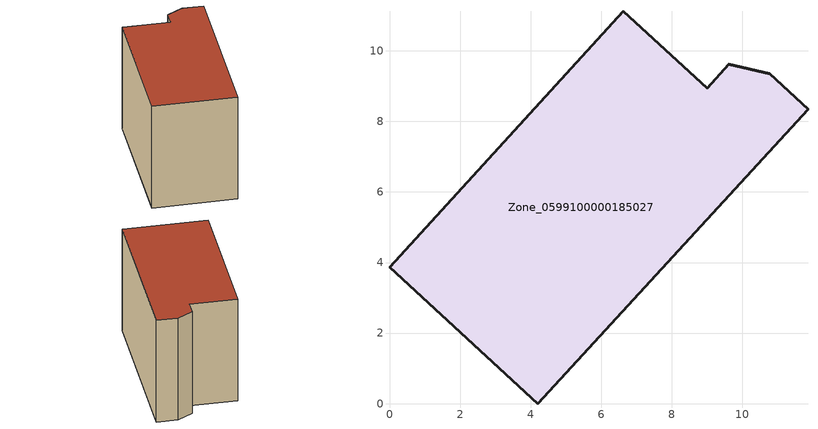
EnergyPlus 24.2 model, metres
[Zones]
Zone_0599100000185027
 floor ground (C_G): 0,3.86 6.63,11.12 9,8.94 9.62,9.61 10.78,9.35 11.86,8.35 4.2,0 z0
 wall outside (C_F): 6.63,11.12 0,3.86 4.2,0 11.86,8.35 10.78,9.35 9.62,9.61 9,8.94 6.63,11.12 z0:7.84
 roof outside (C_R): 10.78,9.35 9.62,9.61 9,8.94 6.63,11.12 0,3.86 4.2,0 11.86,8.35 z7.84
[BUILDING]
Pand.0599100000185027: North Axis=0; Terrain=City; Loads Convergence Tolerance Value=0.04; Temperature Convergence Tolerance Value=0.4; Solar Distribution=FullExterior; Maximum Number of Warmup Days=25; Minimum Number of Warmup Days=1
[Site:Location]
Rotterdam.The.Hague.AP_ZH_NLD Design_Conditions: Latitude=51.96; Longitude=4.45; Time Zone=1; Elevation=-4.5
[SITE:GROUNDTEMPERATURE:BUILDINGSURFACE]
18, 18, 18, 18, 18, 18, 18, 18, 18, 18, 18, 18
[MATERIAL] Thermal Absorptance=0.9; Solar Absorptance=0.7; Visible Absorptance=0.7
Name | Roughness | Thickness | Conductivity | Density | Specific Heat
G.TI.1975-1991 | MediumSmooth | 0.15 | 0.288461 | 540 | 1210
F.TI.1975-1991 | Rough | 0.3 | 0.230769 | 1920 | 840
R.TI.1975-1991 | MediumRough | 0.2 | 0.153846 | 1500 | 1000
[CONSTRUCTION]
C_G: G.TI.1975-1991
C_F: F.TI.1975-1991
C_R: R.TI.1975-1991
[ZONE]
Zone_0599100000185027: Type=1; Multiplier=1; Ceiling Height=Autocalculate; Volume=Autocalculate; Floor Area=autocalculate; Part of Total Floor Area=Yes
[ZONEINFILTRATION:DESIGNFLOWRATE]
Infil_Zone_0599100000185027: Zone or ZoneList or Space or SpaceList=Zone_0599100000185027; Schedule=AlwaysOn; Design Flow Rate Calculation Method=Flow/Area; Flow Rate per Floor Area=0.003; Constant Term Coefficient=1; Temperature Term Coefficient=0; Velocity Term Coefficient=0; Velocity Squared Term Coefficient=0
[HVACTEMPLATE:ZONE:IDEALLOADSAIRSYSTEM]
Zone_0599100000185027: Maximum Heating Supply Air Temperature=50; Minimum Cooling Supply Air Temperature=13; Maximum Heating Supply Air Humidity Ratio=0.0156; Minimum Cooling Supply Air Humidity Ratio=0.0077; Heating Limit=NoLimit; Cooling Limit=NoLimit; Dehumidification Control Type=ConstantSensibleHeatRatio; Cooling Sensible Heat Ratio=0.7; Dehumidification Setpoint=60; Humidification Control Type=None; Humidification Setpoint=30; Outdoor Air Method=None; Outdoor Air Flow Rate per Person=0.00944; Outdoor Air Flow Rate per Zone Floor Area=0; Outdoor Air Flow Rate per Zone=0; Demand Controlled Ventilation Type=None; Outdoor Air Economizer Type=NoEconomizer; Heat Recovery Type=None; Sensible Heat Recovery Effectiveness=0.7; Latent Heat Recovery Effectiveness=0.65
[ZONECONTROL:THERMOSTAT]
ThermostatControl_Zone_0599100000185027: Zone or ZoneList=Zone_0599100000185027; Control Type Schedule=DualSetpointControlType; Control 1=Thermostat_Zone_0599100000185027; Temperature Difference Between Cutout And Setpoint=0
[THERMOSTATSETPOINT:DUALSETPOINT]
Thermostat_Zone_0599100000185027: Heating Setpoint Temperature Schedule=HeatingSetpoint_Zone_0599100000185027; Cooling Setpoint Temperature Schedule=CoolingSetpoint_Zone_0599100000185027
[SCHEDULE:COMPACT]
HeatingSetpoint_Zone_0599100000185027: Through: 12/31, For: AllDays, Until: 24:00, 21
CoolingSetpoint_Zone_0599100000185027: Through: 12/31, For: AllDays, Until: 24:00, 24
DualSetpointControlType: Through: 12/31, For: AllDays, Until: 24:00, 4
AlwaysOn: Through: 12/31, For: AllDays, Until: 24:00, 1
